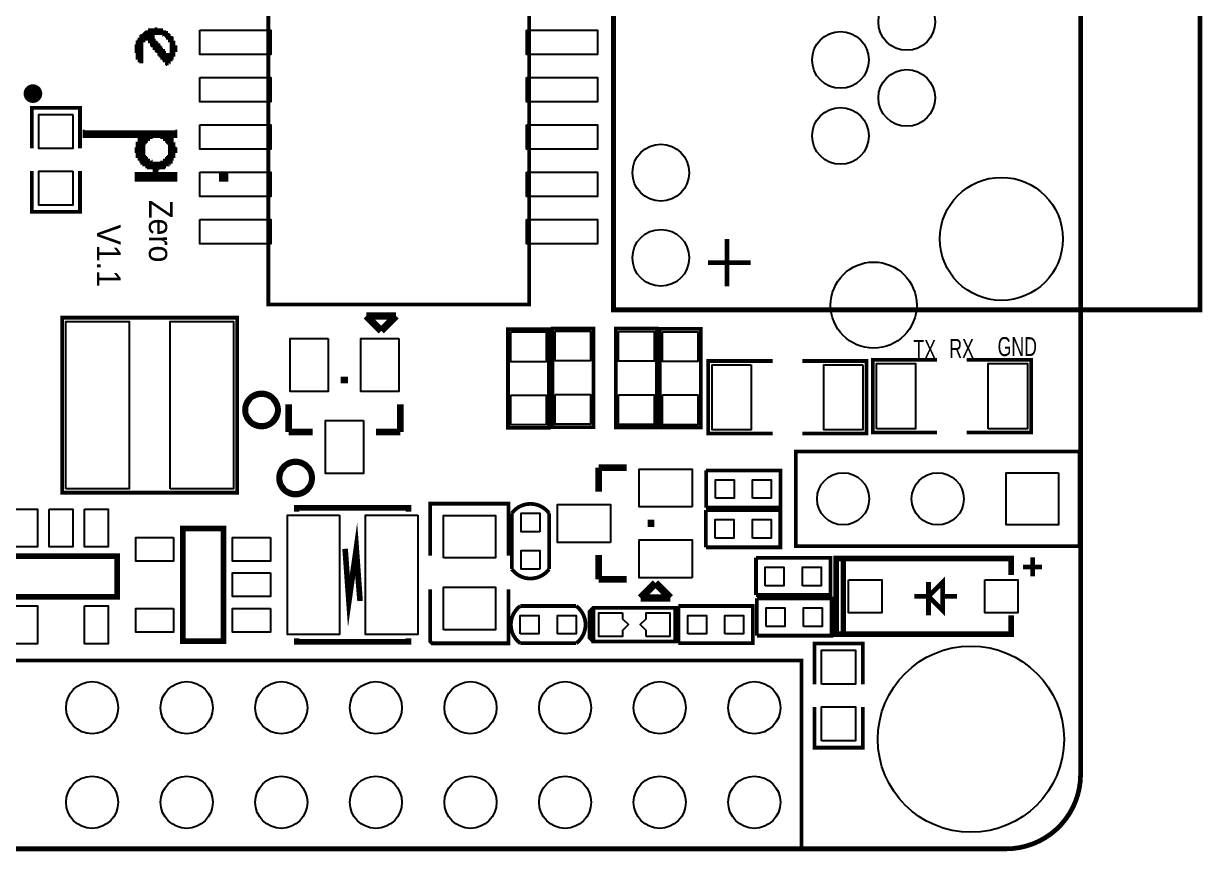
# Model space of a CAD drawing. Extents: x -33 to 2019, y -3 to 1814.
# Drawn here: x 772 to 2019, y -3 to 873 of the extents above; entities that cross this region are included whole.
import ezdxf

# ---------------------------------------------------------------- set-up
doc = ezdxf.new("R2010")
doc.units = 9
doc.header["$MEASUREMENT"] = 0
for name, color, linetype in [('BG_OUTLINE', 254, 'CONTINUOUS'), ('BG_SILKSCREEN_TOP', 43, 'CONTINUOUS'), ('PG_SILKSCREEN_TOP', 30, 'CONTINUOUS'), ('PIN_TOP', 1, 'CONTINUOUS')]:
    doc.layers.add(name, color=color, linetype=linetype)

msp = doc.modelspace()

# ---------------------------------------------------------------- linework, layer by layer
at = {"layer": 'BG_OUTLINE', "const_width": 5}
msp.add_lwpolyline([(78.74, 1811.02), (1811.02, 1811.02, -0.414214), (1889.76, 1732.28), (1889.76, 78.74, -0.414214), (1811.02, 0), (78.74, 0, -0.414214), (0, 78.74), (0, 1732.28, -0.414214), (78.74, 1811.02)], format="xyb", dxfattribs=at)
msp.add_lwpolyline([(78.74, 1811.02), (1811.02, 1811.02, -0.414214), (1889.76, 1732.28), (1889.76, 78.74, -0.414214), (1811.02, 0), (78.74, 0, -0.414214), (0, 78.74), (0, 1732.28, -0.414214), (78.74, 1811.02)], format="xyb", dxfattribs=at)
at = {"layer": 'BG_SILKSCREEN_TOP', "const_width": 1}
for points in [[(895.5, 860.52), (895.5, 830.52)], [(896.5, 861.52), (896.5, 830.52)], [(897.5, 861.52), (897.5, 830.52)], [(898.5, 862.52), (898.5, 830.52)], [(899.5, 863.52), (899.5, 852.52)], [(900.5, 864.52), (900.5, 852.52)], [(901.5, 865.52), (901.5, 854.52)], [(902.5, 865.52), (902.5, 854.52)], [(903.5, 865.52), (903.5, 854.52)], [(904.5, 867.52), (904.5, 851.52)], [(905.5, 867.52), (905.5, 851.52)], [(906.5, 867.52), (906.5, 848.52)], [(907.5, 867.52), (907.5, 847.52)], [(908.5, 867.52), (908.5, 847.52)], [(909.5, 867.52), (909.5, 844.52)], [(910.5, 867.52), (910.5, 844.52)], [(911.5, 868.52), (911.5, 860.52)], [(912.5, 868.52), (912.5, 860.52)], [(913.5, 868.52), (913.5, 860.52)], [(914.5, 867.52), (914.5, 860.52)], [(915.5, 867.52), (915.5, 860.52)], [(916.5, 867.52), (916.5, 860.52)], [(917.5, 867.52), (917.5, 860.52)], [(918.5, 867.52), (918.5, 860.52)], [(919.5, 867.52), (919.5, 858.52)], [(920.5, 865.52), (920.5, 859.52)], [(921.5, 865.52), (921.5, 858.52)], [(922.5, 865.52), (922.5, 857.52)], [(923.5, 864.52), (923.5, 855.52)], [(924.5, 864.52), (924.5, 855.52)], [(925.5, 862.52), (925.5, 852.52)], [(926.5, 862.52), (926.5, 852.52)], [(927.5, 861.52), (927.5, 829.52)], [(928.5, 859.52), (928.5, 832.52)], [(929.5, 859.52), (929.5, 832.52)], [(890.5, 850.52), (890.5, 841.52)], [(891.5, 854.52), (891.5, 834.52)], [(892.5, 855.52), (892.5, 834.52)], [(893.5, 857.52), (893.5, 831.52)], [(894.5, 857.52), (894.5, 831.52)], [(911.5, 856.52), (911.5, 842.52)], [(912.5, 854.52), (912.5, 841.52)], [(913.5, 854.52), (913.5, 841.52)], [(914.5, 853.52), (914.5, 838.52)], [(915.5, 851.52), (915.5, 837.52)], [(916.5, 851.52), (916.5, 836.52)], [(917.5, 849.52), (917.5, 834.52)], [(918.5, 848.52), (918.5, 834.52)], [(930.5, 858.52), (930.5, 834.52)], [(931.5, 854.52), (931.5, 837.52)], [(932.5, 854.52), (932.5, 837.52)], [(933.5, 849.52), (933.5, 842.52)], [(934.5, 849.52), (934.5, 842.52)], [(919.5, 846.52), (919.5, 832.52)], [(920.5, 845.52), (920.5, 831.52)], [(921.5, 845.52), (921.5, 831.52)], [(922.5, 843.52), (922.5, 828.52)], [(923.5, 841.52), (923.5, 827.52)], [(924.5, 841.52), (924.5, 828.52)], [(925.5, 841.52), (925.5, 828.52)], [(926.5, 841.52), (926.5, 830.52)], [(835.5, 760.52), (835.5, 751.52)], [(836.5, 760.52), (836.5, 751.52)], [(933.5, 760.52), (933.5, 751.52)], [(934.5, 760.52), (934.5, 751.52)], [(837.5, 759.52), (837.5, 751.52)], [(838.5, 759.52), (838.5, 751.52)], [(839.5, 759.52), (839.5, 751.52)], [(840.5, 759.52), (840.5, 751.52)], [(841.5, 759.52), (841.5, 751.52)], [(842.5, 759.52), (842.5, 751.52)], [(843.5, 759.52), (843.5, 751.52)], [(844.5, 759.52), (844.5, 751.52)], [(845.5, 759.52), (845.5, 751.52)], [(846.5, 759.52), (846.5, 751.52)], [(847.5, 759.52), (847.5, 751.52)], [(848.5, 759.52), (848.5, 751.52)], [(849.5, 759.52), (849.5, 751.52)], [(850.5, 759.52), (850.5, 751.52)], [(851.5, 759.52), (851.5, 751.52)], [(852.5, 759.52), (852.5, 751.52)], [(853.5, 759.52), (853.5, 751.52)], [(854.5, 759.52), (854.5, 751.52)], [(855.5, 759.52), (855.5, 751.52)], [(856.5, 759.52), (856.5, 751.52)], [(857.5, 759.52), (857.5, 751.52)], [(858.5, 759.52), (858.5, 751.52)], [(859.5, 759.52), (859.5, 751.52)], [(860.5, 759.52), (860.5, 751.52)], [(861.5, 759.52), (861.5, 751.52)], [(862.5, 759.52), (862.5, 751.52)], [(863.5, 759.52), (863.5, 751.52)], [(864.5, 759.52), (864.5, 751.52)], [(865.5, 759.52), (865.5, 751.52)], [(866.5, 759.52), (866.5, 751.52)], [(867.5, 759.52), (867.5, 751.52)], [(868.5, 759.52), (868.5, 751.52)], [(869.5, 759.52), (869.5, 751.52)], [(870.5, 759.52), (870.5, 751.52)], [(871.5, 759.52), (871.5, 751.52)], [(872.5, 759.52), (872.5, 751.52)], [(873.5, 759.52), (873.5, 751.52)], [(874.5, 759.52), (874.5, 751.52)], [(875.5, 759.52), (875.5, 751.52)], [(876.5, 759.52), (876.5, 751.52)], [(877.5, 759.52), (877.5, 751.52)], [(878.5, 759.52), (878.5, 751.52)], [(879.5, 759.52), (879.5, 751.52)], [(880.5, 759.52), (880.5, 751.52)], [(881.5, 759.52), (881.5, 751.52)], [(882.5, 759.52), (882.5, 751.52)], [(883.5, 759.52), (883.5, 751.52)], [(884.5, 759.52), (884.5, 751.52)], [(885.5, 759.52), (885.5, 751.52)], [(886.5, 759.52), (886.5, 751.52)], [(887.5, 759.52), (887.5, 751.52)], [(888.5, 759.52), (888.5, 751.52)], [(889.5, 759.52), (889.5, 751.52)], [(890.5, 759.52), (890.5, 751.52)], [(891.5, 759.52), (891.5, 751.52)], [(891.5, 747.52), (891.5, 730.52)], [(892.5, 759.52), (892.5, 751.52)], [(892.5, 747.52), (892.5, 730.52)], [(893.5, 759.52), (893.5, 727.52)], [(894.5, 759.52), (894.5, 727.52)], [(895.5, 759.52), (895.5, 725.52)], [(896.5, 759.52), (896.5, 723.52)], [(897.5, 759.52), (897.5, 723.52)], [(898.5, 759.52), (898.5, 721.52)], [(899.5, 759.52), (899.5, 721.52)], [(900.5, 759.52), (900.5, 721.52)], [(901.5, 759.52), (901.5, 744.52)], [(902.5, 759.52), (902.5, 745.52)], [(903.5, 759.52), (903.5, 746.52)], [(904.5, 759.52), (904.5, 748.52)], [(905.5, 759.52), (905.5, 748.52)], [(906.5, 759.52), (906.5, 750.52)], [(907.5, 759.52), (907.5, 750.52)], [(908.5, 759.52), (908.5, 750.52)], [(909.5, 759.52), (909.5, 751.52)], [(910.5, 759.52), (910.5, 751.52)], [(911.5, 759.52), (911.5, 751.52)], [(912.5, 759.52), (912.5, 751.52)], [(913.5, 759.52), (913.5, 751.52)], [(914.5, 759.52), (914.5, 751.52)], [(915.5, 759.52), (915.5, 751.52)], [(916.5, 759.52), (916.5, 751.52)], [(917.5, 759.52), (917.5, 750.52)], [(918.5, 759.52), (918.5, 750.52)], [(919.5, 759.52), (919.5, 750.52)], [(920.5, 759.52), (920.5, 748.52)], [(921.5, 759.52), (921.5, 748.52)], [(922.5, 759.52), (922.5, 746.52)], [(923.5, 759.52), (923.5, 745.52)], [(924.5, 759.52), (924.5, 744.52)], [(925.5, 759.52), (925.5, 721.52)], [(926.5, 759.52), (926.5, 723.52)], [(927.5, 759.52), (927.5, 722.52)], [(928.5, 759.52), (928.5, 724.52)], [(929.5, 759.52), (929.5, 724.52)], [(930.5, 759.52), (930.5, 727.52)], [(931.5, 759.52), (931.5, 751.52)], [(932.5, 759.52), (932.5, 751.52)], [(932.5, 747.52), (932.5, 730.52)], [(890.5, 741.52), (890.5, 735.52)], [(931.5, 746.52), (931.5, 730.52)], [(933.5, 742.52), (933.5, 735.52)], [(934.5, 741.52), (934.5, 735.52)], [(901.5, 733.52), (901.5, 719.52)], [(902.5, 732.52), (902.5, 719.52)], [(903.5, 731.52), (903.5, 718.52)], [(904.5, 729.52), (904.5, 718.52)], [(905.5, 729.52), (905.5, 718.52)], [(906.5, 727.52), (906.5, 718.52)], [(907.5, 727.52), (907.5, 718.52)], [(908.5, 728.52), (908.5, 718.52)], [(909.5, 726.52), (909.5, 705.52)], [(910.5, 726.52), (910.5, 705.52)], [(911.5, 726.52), (911.5, 705.52)], [(912.5, 726.52), (912.5, 705.52)], [(913.5, 726.52), (913.5, 705.52)], [(914.5, 726.52), (914.5, 705.52)], [(915.5, 726.52), (915.5, 717.52)], [(916.5, 726.52), (916.5, 718.52)], [(917.5, 727.52), (917.5, 718.52)], [(918.5, 727.52), (918.5, 718.52)], [(919.5, 727.52), (919.5, 718.52)], [(920.5, 729.52), (920.5, 718.52)], [(921.5, 729.52), (921.5, 718.52)], [(922.5, 731.52), (922.5, 719.52)], [(923.5, 732.52), (923.5, 721.52)], [(924.5, 733.52), (924.5, 721.52)], [(926.5, 722.52), (926.5, 721.52)], [(890.5, 715.52), (890.5, 705.52)], [(891.5, 715.52), (891.5, 705.52)], [(892.5, 715.52), (892.5, 705.52)], [(893.5, 715.52), (893.5, 705.52)], [(894.5, 715.52), (894.5, 705.52)], [(895.5, 715.52), (895.5, 705.52)], [(896.5, 715.52), (896.5, 705.52)], [(897.5, 715.52), (897.5, 705.52)], [(898.5, 715.52), (898.5, 705.52)], [(899.5, 715.52), (899.5, 705.52)], [(900.5, 715.52), (900.5, 705.52)], [(901.5, 715.52), (901.5, 705.52)], [(902.5, 715.52), (902.5, 705.52)], [(903.5, 715.52), (903.5, 705.52)], [(904.5, 715.52), (904.5, 705.52)], [(905.5, 715.52), (905.5, 705.52)], [(906.5, 715.52), (906.5, 705.52)], [(907.5, 715.52), (907.5, 705.52)], [(908.5, 715.52), (908.5, 705.52)], [(915.5, 715.52), (915.5, 705.52)], [(916.5, 715.52), (916.5, 705.52)], [(917.5, 715.52), (917.5, 705.52)], [(918.5, 715.52), (918.5, 705.52)], [(919.5, 715.52), (919.5, 705.52)], [(920.5, 715.52), (920.5, 705.52)], [(921.5, 715.52), (921.5, 705.52)], [(922.5, 715.52), (922.5, 705.52)], [(923.5, 715.52), (923.5, 705.52)], [(924.5, 715.52), (924.5, 705.52)], [(925.5, 715.52), (925.5, 705.52)], [(926.5, 715.52), (926.5, 705.52)], [(927.5, 715.52), (927.5, 705.52)], [(928.5, 715.52), (928.5, 705.52)], [(929.5, 715.52), (929.5, 705.52)], [(930.5, 715.52), (930.5, 705.52)], [(931.5, 715.52), (931.5, 705.52)], [(932.5, 715.52), (932.5, 705.52)], [(933.5, 715.52), (933.5, 705.52)], [(934.5, 715.52), (934.5, 705.52)], [(979.5, 715.52), (979.5, 705.52)], [(980.5, 715.52), (980.5, 705.52)], [(981.5, 715.52), (981.5, 705.52)], [(982.5, 715.52), (982.5, 705.52)], [(983.5, 715.52), (983.5, 705.52)], [(984.5, 715.52), (984.5, 705.52)], [(985.5, 715.52), (985.5, 705.52)], [(986.5, 715.52), (986.5, 705.52)], [(987.5, 715.52), (987.5, 705.52)], [(988.5, 715.52), (988.5, 705.52)]]:
    msp.add_lwpolyline(points, dxfattribs=at)
at = {"layer": 'PG_SILKSCREEN_TOP'}
for points, const_width in [([(1396.032, 569.868), (1396.032, 1219.868), (2016.032, 1219.868), (2016.032, 569.868), (1396.032, 569.868)], 5), ([(1031.177, 575.64), (1306.767, 575.64), (1306.767, 1079.578), (1031.177, 1079.578), (1031.177, 575.64)], 3.937), ([(781.085, 740.493), (781.086, 783.493), (832.085, 783.493), (832.086, 740.493)], 4), ([(781.085, 716.493), (781.086, 673.493), (832.085, 673.493), (832.086, 716.493)], 4), ([(1516.032, 594.868), (1516.032, 644.868)], 5), ([(1496.032, 619.868), (1541.032, 619.868)], 5), ([(813.296, 561.606), (998.335, 561.607), (998.335, 376.567), (813.296, 376.568), (813.296, 561.606)], 3.937), ([(1166.248, 563.416), (1134.748, 563.416)], 7.87), ([(1134.748, 563.416), (1150.496, 547.664)], 7.87), ([(1150.496, 547.664), (1166.248, 563.416)], 7.87), ([(1327.802, 445.177), (1284.494, 445.177), (1284.494, 549.507), (1327.802, 549.507), (1327.802, 445.177)], 3.937), ([(1374.802, 445.917), (1331.494, 445.917), (1331.494, 550.247), (1374.802, 550.247), (1374.802, 445.917)], 3.937), ([(1441.802, 445.657), (1398.494, 445.657), (1398.494, 549.987), (1441.802, 549.987), (1441.802, 445.657)], 3.937), ([(1488.282, 445.397), (1444.974, 445.397), (1444.974, 549.727), (1488.282, 549.727), (1488.282, 445.397)], 3.937), ([(1564.125, 439.008), (1496.212, 439.008), (1496.212, 515.78), (1564.125, 515.78)], 3.937), ([(1595.621, 515.78), (1663.534, 515.78), (1663.534, 439.008), (1595.621, 439.008)], 3.937), ([(1737.993, 440.26), (1670.08, 440.26), (1670.08, 517.032), (1737.993, 517.032)], 3.937), ([(1769.489, 517.032), (1837.402, 517.032), (1837.402, 440.26), (1769.489, 440.26)], 3.937), ([(1115.558, 495.713), (1107.754, 495.713)], 7), ([(1052.597, 440.595), (1052.597, 470.063)], 7), ([(1170.715, 470.063), (1170.715, 440.595)], 7), ([(1078.156, 440.595), (1052.597, 440.595)], 7), ([(1170.715, 440.595), (1145.156, 440.595)], 7), ([(1888.74, 320.02), (1588.74, 320.02), (1588.74, 420.02), (1888.74, 420.02), (1888.74, 320.02)], 3.937), ([(1380.441, 377.52), (1380.441, 403.079)], 7), ([(1380.441, 403.079), (1409.909, 403.079)], 7), ([(1493.89, 400.1), (1493.89, 360.74)], 4), ([(1493.89, 360.74), (1572.63, 360.74), (1572.63, 400.1), (1493.89, 400.1)], 4), ([(1061.147, 356.528), (1061.147, 360.528), (1179.343, 360.528), (1179.343, 356.528)], 5.906), ([(1202.354, 309.795), (1202.354, 364.915), (1285.034, 364.915), (1285.034, 309.795)], 4), ([(1288.562, 354.763), (1288.562, 295.703)], 4), ([(1327.923, 295.703), (1327.923, 354.763)], 4), ([(1435.559, 340.118), (1435.559, 347.922)], 7), ([(1493.63, 358.1), (1493.63, 318.74)], 4), ([(1493.63, 318.74), (1572.37, 318.74), (1572.37, 358.1), (1493.63, 358.1)], 4), ([(983.744, 219.646), (940.744, 219.646), (940.744, 338.646), (983.744, 338.646), (983.744, 219.646)], 5.906), ([(1112.343, 317.224), (1116.343, 262.028), (1124.147, 317.224), (1128.147, 262.028), (1124.147, 309.327)], 5.906), ([(871.5, 309.52), (871.5, 266.52), (752.5, 266.52), (752.5, 309.52), (871.5, 309.52)], 5.906), ([(1380.441, 284.961), (1380.441, 310.52)], 7), ([(1546.63, 307.7), (1546.63, 268.34)], 4), ([(1546.63, 268.34), (1625.37, 268.34), (1625.37, 307.7), (1546.63, 307.7)], 4), ([(1816.5, 247.02), (1816.5, 227.02), (1631.5, 227.02), (1631.5, 307.02), (1816.5, 307.02), (1816.5, 289.52)], 5.906), ([(1639, 227.02), (1639, 307.02)], 5.906), ([(1849, 298.02), (1829, 298.02)], 5), ([(1849, 298.02), (1829, 298.02)], 5), ([(1839, 288.02), (1839, 308.02)], 5), ([(1839, 288.02), (1839, 308.02)], 5), ([(1409.909, 284.961), (1380.441, 284.961)], 7), ([(1729, 267.02), (1744, 252.02), (1744, 282.02), (1729, 267.02)], 5), ([(1202.354, 274.355), (1202.354, 219.235), (1204.324, 217.275), (1285.034, 217.275), (1285.034, 274.355)], 4), ([(1440.37, 281.032), (1424.618, 265.28)], 7.87), ([(1456.118, 265.28), (1440.37, 281.032)], 7.87), ([(1729, 247.02), (1729, 282.02)], 5), ([(1424.618, 265.28), (1456.118, 265.28)], 7.87), ([(1547.63, 264.7), (1547.63, 225.34)], 4), ([(1547.63, 225.34), (1626.37, 225.34), (1626.37, 264.7), (1547.63, 264.7)], 4), ([(1729, 267.02), (1714, 267.02)], 5), ([(1744, 267.02), (1759, 267.02)], 5), ([(1356.53, 256.7), (1297.47, 256.7)], 4), ([(1374.693, 254.737), (1374.693, 219.303), (1461.307, 219.303), (1461.307, 254.737), (1374.693, 254.737), (1370.756, 250.8), (1370.756, 223.24), (1374.693, 219.303)], 3.937), ([(1464.63, 256.7), (1464.63, 217.34)], 4), ([(1464.63, 217.34), (1543.37, 217.34), (1543.37, 256.7), (1464.63, 256.7)], 4), ([(1179.343, 222.724), (1179.343, 218.724), (1061.147, 218.724), (1061.147, 222.724)], 5.906), ([(1297.47, 217.34), (1356.53, 217.34)], 4), ([(1659.5, 174.02), (1659.5, 217.02), (1608.5, 217.02), (1608.5, 174.02)], 4), ([(294.88, 199.228), (1594.88, 199.228), (1594.88, -0.772), (294.88, -0.772), (294.88, 199.228)], 3.937), ([(1659.5, 150.02), (1659.5, 107.02), (1608.5, 107.02), (1608.5, 150.02)], 4)]:
    msp.add_lwpolyline(points, dxfattribs=dict(at, const_width=const_width))
for points, const_width in [([(787.256, 798.471, -0.999975), (777.417, 798.47, -1.000025), (787.256, 798.471)], 9.843), ([(1024, 446.02, -0.414211), (1006, 464.02, -0.414216), (1024, 482.02, -0.414216), (1042, 464.02, -0.414212), (1024, 446.02)], 5), ([(1060, 410.02, -0.414214), (1078, 392.02, -0.414214), (1060, 374.02, -0.414214), (1042, 392.02, -0.414214), (1060, 410.02)], 5), ([(1288.562, 354.763, -0.504966), (1327.923, 354.763)], 4), ([(1288.562, 295.703, 0.503908), (1327.923, 295.703)], 4), ([(1297.47, 256.7, 0.503899), (1297.47, 217.34)], 4), ([(1356.53, 256.7, -0.504954), (1356.53, 217.34)], 4)]:
    msp.add_lwpolyline(points, format="xyb", dxfattribs=dict(at, const_width=const_width))
at = {"layer": 'PIN_TOP'}
for points in [[(958.9325, 865.4045), (1033.7355, 865.4045), (1033.7355, 839.8135), (958.9325, 839.8135)], [(1304.2085, 865.4045), (1379.0115, 865.4045), (1379.0115, 839.8135), (1304.2085, 839.8135)], [(958.9325, 815.4045), (1033.7355, 815.4045), (1033.7355, 789.8135), (958.9325, 789.8135)], [(1304.2085, 815.4045), (1379.0115, 815.4045), (1379.0115, 789.8135), (1304.2085, 789.8135)], [(824.586, 776.493), (824.586, 740.493), (788.586, 740.493), (788.586, 776.493)], [(958.9325, 765.4045), (1033.7355, 765.4045), (1033.7355, 739.8135), (958.9325, 739.8135)], [(1304.2085, 765.4045), (1379.0115, 765.4045), (1379.0115, 739.8135), (1304.2085, 739.8135)], [(824.586, 716.493), (824.586, 680.493), (788.586, 680.493), (788.586, 716.493)], [(958.9325, 715.4045), (1033.7355, 715.4045), (1033.7355, 689.8135), (958.9325, 689.8135)], [(1304.2085, 715.4045), (1379.0115, 715.4045), (1379.0115, 689.8135), (1304.2085, 689.8135)], [(958.9325, 665.4045), (1033.7355, 665.4045), (1033.7355, 639.8135), (958.9325, 639.8135)], [(1304.2085, 665.4045), (1379.0115, 665.4045), (1379.0115, 639.8135), (1304.2085, 639.8135)], [(817.231, 380.505), (817.231, 557.67), (884.16, 557.67), (884.16, 380.505)], [(927.467, 380.505), (927.467, 557.67), (994.396, 557.67), (994.396, 380.505)], [(1094.254, 539.465), (1094.254, 483.465), (1054.254, 483.465), (1054.254, 539.465)], [(1169.058, 539.465), (1169.058, 483.465), (1129.058, 483.465), (1129.058, 539.465)], [(1287.447, 546.555), (1324.849, 546.555), (1324.849, 515.059), (1287.447, 515.059)], [(1334.447, 547.295), (1371.849, 547.295), (1371.849, 515.799), (1334.447, 515.799)], [(1401.447, 547.035), (1438.849, 547.035), (1438.849, 515.539), (1401.447, 515.539)], [(1447.927, 546.775), (1485.329, 546.775), (1485.329, 515.279), (1447.927, 515.279)], [(1541.4875, 511.843), (1541.4875, 442.945), (1500.1485, 442.945), (1500.1485, 511.843)], [(1659.5975, 511.843), (1659.5975, 442.945), (1618.2585, 442.945), (1618.2585, 511.843)], [(1674.016, 444.197), (1674.016, 513.095), (1715.355, 513.095), (1715.355, 444.197)], [(1792.126, 444.197), (1792.126, 513.095), (1833.465, 513.095), (1833.465, 444.197)], [(1287.447, 479.625), (1324.849, 479.625), (1324.849, 448.129), (1287.447, 448.129)], [(1334.447, 480.365), (1371.849, 480.365), (1371.849, 448.869), (1334.447, 448.869)], [(1401.447, 480.105), (1438.849, 480.105), (1438.849, 448.609), (1401.447, 448.609)], [(1447.927, 479.845), (1485.329, 479.845), (1485.329, 448.349), (1447.927, 448.349)], [(1131.656, 452.843), (1131.656, 396.843), (1091.656, 396.843), (1091.656, 452.843)], [(1479.311, 361.422), (1423.311, 361.422), (1423.311, 401.422), (1479.311, 401.422)], [(1503.737, 370.577), (1503.737, 390.262), (1523.422, 390.262), (1523.422, 370.577)], [(1543.097, 370.577), (1543.097, 390.262), (1562.782, 390.262), (1562.782, 370.577)], [(1866.299, 397.579), (1866.299, 342.461), (1811.181, 342.461), (1811.181, 397.579)], [(1392.689, 324.02), (1336.689, 324.02), (1336.689, 364.02), (1392.689, 364.02)], [(762.098, 359.201), (787.098, 359.201), (787.098, 319.201), (762.098, 319.201)], [(799.5, 359.201), (824.5, 359.201), (824.5, 319.201), (799.5, 319.201)], [(836.902, 359.201), (861.902, 359.201), (861.902, 319.201), (836.902, 319.201)], [(1106.495, 352.626), (1106.495, 226.626), (1051.397, 226.626), (1051.397, 352.626)], [(1189.093, 352.626), (1189.093, 226.626), (1133.995, 226.626), (1133.995, 352.626)], [(1216.194, 307.575), (1216.194, 352.575), (1271.194, 352.575), (1271.194, 307.575)], [(1318.0855, 335.0705), (1298.4005, 335.0705), (1298.4005, 354.7555), (1318.0855, 354.7555)], [(1503.477, 328.577), (1503.477, 348.262), (1523.162, 348.262), (1523.162, 328.577)], [(1542.837, 328.577), (1542.837, 348.262), (1562.522, 348.262), (1562.522, 328.577)], [(931.063, 329.048), (931.063, 304.048), (891.063, 304.048), (891.063, 329.048)], [(1033.425, 329.048), (1033.425, 304.048), (993.425, 304.048), (993.425, 329.048)], [(1479.311, 286.618), (1423.311, 286.618), (1423.311, 326.618), (1479.311, 326.618)], [(1318.0855, 295.7105), (1298.4005, 295.7105), (1298.4005, 315.3955), (1318.0855, 315.3955)], [(1033.425, 291.646), (1033.425, 266.646), (993.425, 266.646), (993.425, 291.646)], [(1556.477, 278.177), (1556.477, 297.862), (1576.162, 297.862), (1576.162, 278.177)], [(1595.837, 278.177), (1595.837, 297.862), (1615.522, 297.862), (1615.522, 278.177)], [(1216.194, 231.575), (1216.194, 276.575), (1271.194, 276.575), (1271.194, 231.575)], [(1644.5, 284.52), (1679.5, 284.52), (1679.5, 249.52), (1644.5, 249.52)], [(1788.5, 284.52), (1823.5, 284.52), (1823.5, 249.52), (1788.5, 249.52)], [(762.098, 256.839), (787.098, 256.839), (787.098, 216.839), (762.098, 216.839)], [(836.902, 256.839), (861.902, 256.839), (861.902, 216.839), (836.902, 216.839)], [(931.063, 254.244), (931.063, 229.244), (891.063, 229.244), (891.063, 254.244)], [(1033.425, 254.244), (1033.425, 229.244), (993.425, 229.244), (993.425, 254.244)], [(1405.5, 249.52), (1405.5, 243.28), (1405.524, 243.28), (1411.784, 237.02), (1405.524, 230.76), (1405.5, 230.76), (1405.5, 224.52), (1380.5, 224.52), (1380.5, 249.52)], [(1430.5, 224.52), (1430.5, 230.76), (1430.476, 230.76), (1424.216, 237.02), (1430.476, 243.28), (1430.5, 243.28), (1430.5, 249.52), (1455.5, 249.52), (1455.5, 224.52)], [(1557.477, 235.177), (1557.477, 254.862), (1577.162, 254.862), (1577.162, 235.177)], [(1596.837, 235.177), (1596.837, 254.862), (1616.522, 254.862), (1616.522, 235.177)], [(1297.477, 227.177), (1297.477, 246.862), (1317.162, 246.862), (1317.162, 227.177)], [(1336.837, 227.177), (1336.837, 246.862), (1356.522, 246.862), (1356.522, 227.177)], [(1474.477, 227.177), (1474.477, 246.862), (1494.162, 246.862), (1494.162, 227.177)], [(1513.837, 227.177), (1513.837, 246.862), (1533.522, 246.862), (1533.522, 227.177)], [(1616, 174.02), (1616, 210.02), (1652, 210.02), (1652, 174.02)], [(1616, 114.02), (1616, 150.02), (1652, 150.02), (1652, 114.02)]]:
    msp.add_lwpolyline(points, close=True, dxfattribs=at)
for centre, radius in [((1706.032, 874.238), 30), ((1635.953, 834.081), 30), ((1706.032, 793.924), 30), ((1635.953, 753.766), 30), ((1446.032, 714.868), 30), ((1806.032, 644.868), 65), ((1446.032, 624.868), 30), ((1671.032, 574.868), 45.5), ((1024, 464.02), 15), ((1060, 392.02), 15), ((1638.74, 370.02), 27.559), ((1738.74, 370.02), 27.559), ((1773.835, 115.925), 98.425), ((844.88, 149.228), 27.559), ((944.88, 149.228), 27.559), ((1044.88, 149.228), 27.559), ((1144.88, 149.228), 27.559), ((1244.88, 149.228), 27.559), ((1344.88, 149.228), 27.559), ((1444.88, 149.228), 27.559), ((1544.88, 149.228), 27.559), ((844.88, 49.228), 27.559), ((944.88, 49.228), 27.559), ((1044.88, 49.228), 27.559), ((1144.88, 49.228), 27.559), ((1244.88, 49.228), 27.559), ((1344.88, 49.228), 27.559), ((1444.88, 49.228), 27.559), ((1544.88, 49.228), 27.559)]:
    msp.add_circle(centre, radius, dxfattribs=at)

# ---------------------------------------------------------------- texts
at = {"layer": 'BG_SILKSCREEN_TOP', "width": 0.96}
for s, p in [('Zero', (905, 686.02)), ('V1.1', (850, 660.02))]:
    msp.add_text(s, height=25, rotation=270, dxfattribs=at).set_placement(p)
at = {"layer": 'BG_SILKSCREEN_TOP', "width": 0.7}
for s, p in [('TX', (1713, 518.02)), ('RX', (1751, 519.02)), ('GND', (1802, 521.02))]:
    msp.add_text(s, height=20, dxfattribs=at).set_placement(p)

doc.saveas('drawing.dxf')
